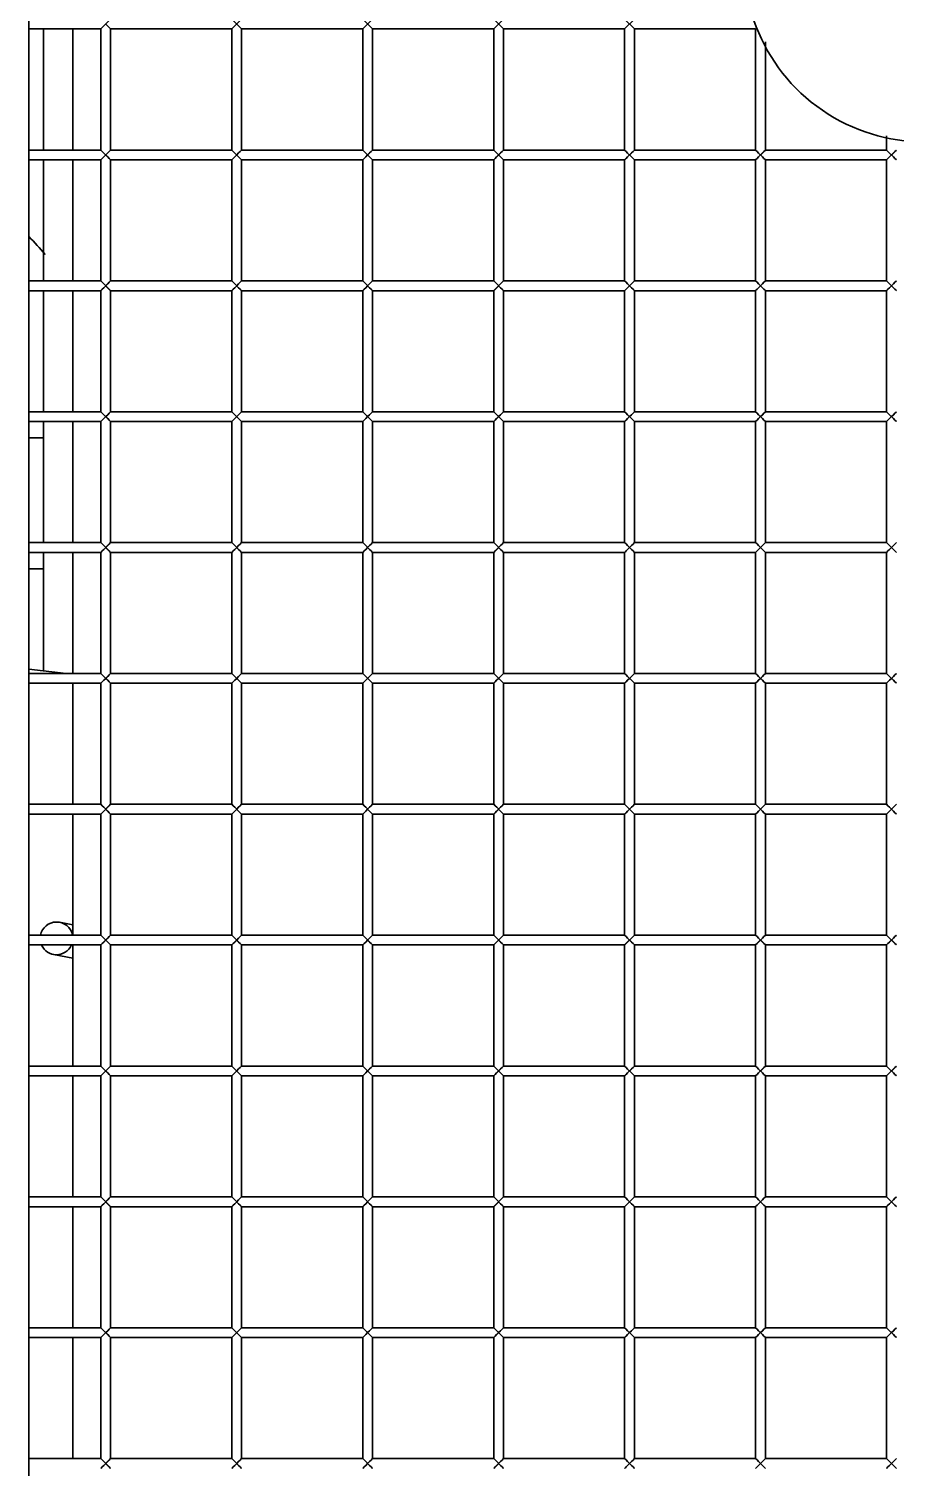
# Model space of a CAD drawing. Header units: millimetres. Extents: x 32496 to 166256, y 3504 to 23939.
# Drawn here: x 147669.7 to 147934.6, y 14024.9 to 14464.9 of the extents above; entities that cross this region are included whole.
import ezdxf

# ---------------------------------------------------------------- set-up
doc = ezdxf.new("R2010")
doc.units = ezdxf.units.MM
doc.layers.get('0').update_dxf_attribs({"lineweight": 35})

# ---------------------------------------------------------------- blocks, each defined once
blk = doc.blocks.new('8-1250')
at = {"linetype": 'Continuous'}
for p, q in [((-926.63, -32393.79), (-926.63, -33324.79)), ((-904.63, -32441.79), (-901.63, -32438.79)), ((-901.63, -32441.79), (-903.13, -32440.29)), ((-864.63, -32441.79), (-861.63, -32438.79)), ((-864.63, -32438.79), (-861.63, -32441.79)), ((-824.63, -32441.79), (-821.63, -32438.79)), ((-824.63, -32438.79), (-821.63, -32441.79)), ((-784.63, -32441.79), (-781.63, -32438.79)), ((-784.63, -32438.79), (-781.63, -32441.79)), ((-744.63, -32441.79), (-741.63, -32438.79)), ((-744.63, -32438.79), (-741.63, -32441.79)), ((-926.63, -32441.79), (-904.63, -32441.79)), ((-922.13, -32441.79), (-922.13, -32478.79)), ((-913.13, -32441.79), (-913.13, -32478.79)), ((-904.63, -32441.79), (-904.63, -32478.79)), ((-901.63, -32441.79), (-901.63, -32478.79)), ((-901.63, -32441.79), (-864.63, -32441.79)), ((-864.63, -32441.79), (-864.63, -32478.79)), ((-861.63, -32441.79), (-861.63, -32478.79)), ((-861.63, -32441.79), (-824.63, -32441.79)), ((-824.63, -32441.79), (-824.63, -32478.79)), ((-821.63, -32441.79), (-821.63, -32478.79)), ((-821.63, -32441.79), (-784.63, -32441.79)), ((-784.63, -32441.79), (-784.63, -32478.79)), ((-781.63, -32441.79), (-781.63, -32478.79)), ((-781.63, -32441.79), (-744.63, -32441.79)), ((-744.63, -32441.79), (-744.63, -32478.79)), ((-741.63, -32441.79), (-741.63, -32478.79)), ((-741.63, -32441.79), (-704.63, -32441.79)), ((-704.63, -32441.79), (-704.63, -32478.79)), ((-701.63, -32445.73), (-701.63, -32478.79)), ((-664.63, -32474.48), (-664.63, -32478.79)), ((-926.63, -32478.79), (-904.63, -32478.79)), ((-904.63, -32481.79), (-901.63, -32478.79)), ((-904.63, -32478.79), (-901.63, -32481.79)), ((-901.63, -32478.79), (-864.63, -32478.79)), ((-864.63, -32481.79), (-861.63, -32478.79)), ((-864.63, -32478.79), (-861.63, -32481.79)), ((-861.63, -32478.79), (-824.63, -32478.79)), ((-824.63, -32481.79), (-821.63, -32478.79)), ((-824.63, -32478.79), (-821.63, -32481.79)), ((-821.63, -32478.79), (-784.63, -32478.79)), ((-784.63, -32481.79), (-781.63, -32478.79)), ((-784.63, -32478.79), (-781.63, -32481.79)), ((-781.63, -32478.79), (-744.63, -32478.79)), ((-744.63, -32481.79), (-741.63, -32478.79)), ((-744.63, -32478.79), (-741.63, -32481.79)), ((-741.63, -32478.79), (-704.63, -32478.79)), ((-704.63, -32481.79), (-701.63, -32478.79)), ((-704.63, -32478.79), (-701.63, -32481.79)), ((-701.63, -32478.79), (-664.63, -32478.79)), ((-664.63, -32481.79), (-661.63, -32478.79)), ((-664.63, -32478.79), (-661.63, -32481.79)), ((-926.63, -32481.79), (-904.63, -32481.79)), ((-922.13, -32481.79), (-922.13, -32518.79)), ((-913.13, -32481.79), (-913.13, -32518.79)), ((-904.63, -32481.79), (-904.63, -32518.79)), ((-901.63, -32481.79), (-901.63, -32518.79)), ((-901.63, -32481.79), (-864.63, -32481.79)), ((-864.63, -32481.79), (-864.63, -32518.79)), ((-861.63, -32481.79), (-861.63, -32518.79)), ((-861.63, -32481.79), (-824.63, -32481.79)), ((-824.63, -32481.79), (-824.63, -32518.79)), ((-821.63, -32481.79), (-821.63, -32518.79)), ((-821.63, -32481.79), (-784.63, -32481.79)), ((-784.63, -32481.79), (-784.63, -32518.79)), ((-781.63, -32481.79), (-781.63, -32518.79)), ((-781.63, -32481.79), (-744.63, -32481.79)), ((-744.63, -32481.79), (-744.63, -32518.79)), ((-741.63, -32481.79), (-741.63, -32518.79)), ((-741.63, -32481.79), (-704.63, -32481.79)), ((-704.63, -32481.79), (-704.63, -32518.79)), ((-701.63, -32481.79), (-701.63, -32518.79)), ((-701.63, -32481.79), (-664.63, -32481.79)), ((-664.63, -32481.79), (-664.63, -32518.79)), ((-926.63, -32518.79), (-904.63, -32518.79)), ((-904.63, -32521.79), (-901.63, -32518.79)), ((-904.63, -32518.79), (-901.63, -32521.79)), ((-901.63, -32518.79), (-864.63, -32518.79)), ((-864.63, -32521.79), (-861.63, -32518.79)), ((-864.63, -32518.79), (-861.63, -32521.79)), ((-861.63, -32518.79), (-824.63, -32518.79)), ((-824.63, -32521.79), (-821.63, -32518.79)), ((-824.63, -32518.79), (-821.63, -32521.79)), ((-821.63, -32518.79), (-784.63, -32518.79)), ((-784.63, -32521.79), (-781.63, -32518.79)), ((-784.63, -32518.79), (-781.63, -32521.79)), ((-781.63, -32518.79), (-744.63, -32518.79)), ((-744.63, -32521.79), (-741.63, -32518.79)), ((-744.63, -32518.79), (-741.63, -32521.79)), ((-741.63, -32518.79), (-704.63, -32518.79)), ((-704.63, -32521.79), (-701.63, -32518.79)), ((-704.63, -32518.79), (-701.63, -32521.79)), ((-701.63, -32518.79), (-664.63, -32518.79)), ((-664.63, -32521.79), (-661.63, -32518.79)), ((-664.63, -32518.79), (-661.63, -32521.79)), ((-926.63, -32521.79), (-904.63, -32521.79)), ((-922.13, -32521.79), (-922.13, -32558.79)), ((-913.13, -32521.79), (-913.13, -32558.79)), ((-904.63, -32521.79), (-904.63, -32558.79)), ((-901.63, -32521.79), (-901.63, -32558.79)), ((-901.63, -32521.79), (-864.63, -32521.79)), ((-864.63, -32521.79), (-864.63, -32558.79)), ((-861.63, -32521.79), (-861.63, -32558.79)), ((-861.63, -32521.79), (-824.63, -32521.79)), ((-824.63, -32521.79), (-824.63, -32558.79)), ((-821.63, -32521.79), (-821.63, -32558.79)), ((-821.63, -32521.79), (-784.63, -32521.79)), ((-784.63, -32521.79), (-784.63, -32558.79)), ((-781.63, -32521.79), (-781.63, -32558.79)), ((-781.63, -32521.79), (-744.63, -32521.79)), ((-744.63, -32521.79), (-744.63, -32558.79)), ((-741.63, -32521.79), (-741.63, -32558.79)), ((-741.63, -32521.79), (-704.63, -32521.79)), ((-704.63, -32521.79), (-704.63, -32558.79)), ((-701.63, -32521.79), (-701.63, -32558.79)), ((-701.63, -32521.79), (-664.63, -32521.79)), ((-664.63, -32521.79), (-664.63, -32558.79)), ((-926.63, -32558.79), (-904.63, -32558.79)), ((-904.63, -32561.79), (-901.63, -32558.79)), ((-904.63, -32558.79), (-901.63, -32561.79)), ((-901.63, -32558.79), (-864.63, -32558.79)), ((-864.63, -32561.79), (-861.63, -32558.79)), ((-864.63, -32558.79), (-861.63, -32561.79)), ((-861.63, -32558.79), (-824.63, -32558.79)), ((-824.63, -32561.79), (-821.63, -32558.79)), ((-824.63, -32558.79), (-821.63, -32561.79)), ((-821.63, -32558.79), (-784.63, -32558.79)), ((-784.63, -32561.79), (-781.63, -32558.79)), ((-784.63, -32558.79), (-781.63, -32561.79)), ((-781.63, -32558.79), (-744.63, -32558.79)), ((-744.63, -32561.79), (-741.63, -32558.79)), ((-744.63, -32558.79), (-741.63, -32561.79)), ((-741.63, -32558.79), (-704.63, -32558.79)), ((-704.63, -32561.79), (-701.63, -32558.79)), ((-704.63, -32558.79), (-701.63, -32561.79)), ((-701.63, -32558.79), (-664.63, -32558.79)), ((-664.63, -32561.79), (-661.63, -32558.79)), ((-664.63, -32558.79), (-661.63, -32561.79)), ((-926.63, -32561.79), (-904.63, -32561.79)), ((-922.13, -32561.79), (-922.13, -32598.79)), ((-913.13, -32561.79), (-913.13, -32598.79)), ((-904.63, -32561.79), (-904.63, -32598.79)), ((-901.63, -32561.79), (-864.63, -32561.79)), ((-901.63, -32561.79), (-901.63, -32598.79)), ((-864.63, -32561.79), (-864.63, -32598.79)), ((-861.63, -32561.79), (-824.63, -32561.79)), ((-861.63, -32561.79), (-861.63, -32598.79)), ((-824.63, -32561.79), (-824.63, -32598.79)), ((-821.63, -32561.79), (-784.63, -32561.79)), ((-821.63, -32561.79), (-821.63, -32598.79)), ((-784.63, -32561.79), (-784.63, -32598.79)), ((-781.63, -32561.79), (-744.63, -32561.79)), ((-781.63, -32561.79), (-781.63, -32598.79)), ((-744.63, -32561.79), (-744.63, -32598.79)), ((-741.63, -32561.79), (-704.63, -32561.79)), ((-741.63, -32561.79), (-741.63, -32598.79)), ((-704.63, -32561.79), (-704.63, -32598.79)), ((-701.63, -32561.79), (-664.63, -32561.79)), ((-701.63, -32561.79), (-701.63, -32598.79)), ((-664.63, -32561.79), (-664.63, -32598.79)), ((-922.13, -32566.79), (-926.63, -32566.79)), ((-926.63, -32598.79), (-904.63, -32598.79)), ((-904.63, -32601.79), (-901.63, -32598.79)), ((-904.63, -32598.79), (-901.63, -32601.79)), ((-901.63, -32598.79), (-864.63, -32598.79)), ((-864.63, -32601.79), (-861.63, -32598.79)), ((-864.63, -32598.79), (-861.63, -32601.79)), ((-861.63, -32598.79), (-824.63, -32598.79)), ((-824.63, -32601.79), (-821.63, -32598.79)), ((-824.63, -32598.79), (-821.63, -32601.79)), ((-821.63, -32598.79), (-784.63, -32598.79)), ((-784.63, -32601.79), (-781.63, -32598.79)), ((-784.63, -32598.79), (-781.63, -32601.79)), ((-781.63, -32598.79), (-744.63, -32598.79)), ((-744.63, -32601.79), (-741.63, -32598.79)), ((-744.63, -32598.79), (-741.63, -32601.79)), ((-741.63, -32598.79), (-704.63, -32598.79)), ((-704.63, -32601.79), (-701.63, -32598.79)), ((-704.63, -32598.79), (-701.63, -32601.79)), ((-701.63, -32598.79), (-664.63, -32598.79)), ((-664.63, -32601.79), (-661.63, -32598.79)), ((-664.63, -32598.79), (-661.63, -32601.79)), ((-926.63, -32601.79), (-904.63, -32601.79)), ((-922.13, -32601.79), (-922.13, -32637.98)), ((-913.13, -32601.79), (-913.13, -32638.79)), ((-904.63, -32601.79), (-904.63, -32638.79)), ((-901.63, -32601.79), (-864.63, -32601.79)), ((-901.63, -32601.79), (-901.63, -32638.79)), ((-864.63, -32601.79), (-864.63, -32638.79)), ((-861.63, -32601.79), (-824.63, -32601.79)), ((-861.63, -32601.79), (-861.63, -32638.79)), ((-824.63, -32601.79), (-824.63, -32638.79)), ((-821.63, -32601.79), (-784.63, -32601.79)), ((-821.63, -32601.79), (-821.63, -32638.79)), ((-784.63, -32601.79), (-784.63, -32638.79)), ((-781.63, -32601.79), (-744.63, -32601.79)), ((-781.63, -32601.79), (-781.63, -32638.79)), ((-744.63, -32601.79), (-744.63, -32638.79)), ((-741.63, -32601.79), (-704.63, -32601.79)), ((-741.63, -32601.79), (-741.63, -32638.79)), ((-704.63, -32601.79), (-704.63, -32638.79)), ((-701.63, -32601.79), (-664.63, -32601.79)), ((-701.63, -32601.79), (-701.63, -32638.79)), ((-664.63, -32601.79), (-664.63, -32638.79)), ((-926.63, -32606.79), (-922.13, -32606.79)), ((-926.63, -32637.46), (-915.17, -32638.79)), ((-926.63, -32638.79), (-904.63, -32638.79)), ((-904.63, -32641.79), (-901.63, -32638.79)), ((-904.63, -32638.79), (-901.63, -32641.79)), ((-901.63, -32638.79), (-864.63, -32638.79)), ((-864.63, -32641.79), (-861.63, -32638.79)), ((-864.63, -32638.79), (-861.63, -32641.79)), ((-861.63, -32638.79), (-824.63, -32638.79)), ((-824.63, -32641.79), (-821.63, -32638.79)), ((-824.63, -32638.79), (-821.63, -32641.79)), ((-821.63, -32638.79), (-784.63, -32638.79)), ((-784.63, -32641.79), (-781.63, -32638.79)), ((-784.63, -32638.79), (-781.63, -32641.79)), ((-781.63, -32638.79), (-744.63, -32638.79)), ((-744.63, -32641.79), (-741.63, -32638.79)), ((-744.63, -32638.79), (-741.63, -32641.79)), ((-741.63, -32638.79), (-704.63, -32638.79)), ((-704.63, -32641.79), (-701.63, -32638.79)), ((-704.63, -32638.79), (-701.63, -32641.79)), ((-701.63, -32638.79), (-664.63, -32638.79)), ((-664.63, -32641.79), (-661.63, -32638.79)), ((-664.63, -32638.79), (-661.63, -32641.79)), ((-926.63, -32641.79), (-904.63, -32641.79)), ((-913.13, -32641.79), (-913.13, -32678.79)), ((-904.63, -32641.79), (-904.63, -32678.79)), ((-901.63, -32641.79), (-864.63, -32641.79)), ((-901.63, -32641.79), (-901.63, -32678.79)), ((-864.63, -32641.79), (-864.63, -32678.79)), ((-861.63, -32641.79), (-824.63, -32641.79)), ((-861.63, -32641.79), (-861.63, -32678.79)), ((-824.63, -32641.79), (-824.63, -32678.79)), ((-821.63, -32641.79), (-784.63, -32641.79)), ((-821.63, -32641.79), (-821.63, -32678.79)), ((-784.63, -32641.79), (-784.63, -32678.79)), ((-781.63, -32641.79), (-744.63, -32641.79)), ((-781.63, -32641.79), (-781.63, -32678.79)), ((-744.63, -32641.79), (-744.63, -32678.79)), ((-741.63, -32641.79), (-704.63, -32641.79)), ((-741.63, -32641.79), (-741.63, -32678.79)), ((-704.63, -32641.79), (-704.63, -32678.79)), ((-701.63, -32641.79), (-664.63, -32641.79)), ((-701.63, -32641.79), (-701.63, -32678.79)), ((-664.63, -32641.79), (-664.63, -32678.79)), ((-926.63, -32678.79), (-904.63, -32678.79)), ((-904.63, -32681.79), (-901.63, -32678.79)), ((-904.63, -32678.79), (-901.63, -32681.79)), ((-901.63, -32678.79), (-864.63, -32678.79)), ((-864.63, -32681.79), (-861.63, -32678.79)), ((-864.63, -32678.79), (-861.63, -32681.79)), ((-861.63, -32678.79), (-824.63, -32678.79)), ((-824.63, -32681.79), (-821.63, -32678.79)), ((-824.63, -32678.79), (-821.63, -32681.79)), ((-821.63, -32678.79), (-784.63, -32678.79)), ((-784.63, -32681.79), (-781.63, -32678.79)), ((-784.63, -32678.79), (-781.63, -32681.79)), ((-781.63, -32678.79), (-744.63, -32678.79)), ((-744.63, -32681.79), (-741.63, -32678.79)), ((-744.63, -32678.79), (-741.63, -32681.79)), ((-741.63, -32678.79), (-704.63, -32678.79)), ((-704.63, -32681.79), (-701.63, -32678.79)), ((-704.63, -32678.79), (-701.63, -32681.79)), ((-701.63, -32678.79), (-664.63, -32678.79)), ((-664.63, -32681.79), (-661.63, -32678.79)), ((-664.63, -32678.79), (-661.63, -32681.79)), ((-926.63, -32681.79), (-904.63, -32681.79)), ((-913.13, -32681.79), (-913.13, -32718.79)), ((-904.63, -32681.79), (-904.63, -32718.79)), ((-901.63, -32681.79), (-864.63, -32681.79)), ((-901.63, -32681.79), (-901.63, -32718.79)), ((-864.63, -32681.79), (-864.63, -32718.79)), ((-861.63, -32681.79), (-824.63, -32681.79)), ((-861.63, -32681.79), (-861.63, -32718.79)), ((-824.63, -32681.79), (-824.63, -32718.79)), ((-821.63, -32681.79), (-784.63, -32681.79)), ((-821.63, -32681.79), (-821.63, -32718.79)), ((-784.63, -32681.79), (-784.63, -32718.79)), ((-781.63, -32681.79), (-744.63, -32681.79)), ((-781.63, -32681.79), (-781.63, -32718.79)), ((-744.63, -32681.79), (-744.63, -32718.79)), ((-741.63, -32681.79), (-704.63, -32681.79)), ((-741.63, -32681.79), (-741.63, -32718.79)), ((-704.63, -32681.79), (-704.63, -32718.79)), ((-701.63, -32681.79), (-664.63, -32681.79)), ((-701.63, -32681.79), (-701.63, -32718.79)), ((-664.63, -32681.79), (-664.63, -32718.79)), ((-917.21, -32714.86), (-913.13, -32715.66)), ((-926.63, -32718.79), (-904.63, -32718.79)), ((-926.63, -32721.79), (-904.63, -32721.79)), ((-913.13, -32721.79), (-913.13, -32758.79)), ((-904.63, -32721.79), (-901.63, -32718.79)), ((-904.63, -32718.79), (-901.63, -32721.79)), ((-904.63, -32721.79), (-904.63, -32758.79)), ((-901.63, -32718.79), (-864.63, -32718.79)), ((-901.63, -32721.79), (-864.63, -32721.79)), ((-901.63, -32721.79), (-901.63, -32758.79)), ((-864.63, -32721.79), (-861.63, -32718.79)), ((-864.63, -32718.79), (-861.63, -32721.79)), ((-864.63, -32721.79), (-864.63, -32758.79)), ((-861.63, -32718.79), (-824.63, -32718.79)), ((-861.63, -32721.79), (-824.63, -32721.79)), ((-861.63, -32721.79), (-861.63, -32758.79)), ((-824.63, -32721.79), (-821.63, -32718.79)), ((-824.63, -32718.79), (-821.63, -32721.79)), ((-824.63, -32721.79), (-824.63, -32758.79)), ((-821.63, -32718.79), (-784.63, -32718.79)), ((-821.63, -32721.79), (-784.63, -32721.79)), ((-821.63, -32721.79), (-821.63, -32758.79)), ((-784.63, -32721.79), (-781.63, -32718.79)), ((-784.63, -32718.79), (-781.63, -32721.79)), ((-784.63, -32721.79), (-784.63, -32758.79)), ((-781.63, -32718.79), (-744.63, -32718.79)), ((-781.63, -32721.79), (-744.63, -32721.79)), ((-781.63, -32721.79), (-781.63, -32758.79)), ((-744.63, -32721.79), (-741.63, -32718.79)), ((-744.63, -32718.79), (-741.63, -32721.79)), ((-744.63, -32721.79), (-744.63, -32758.79)), ((-741.63, -32718.79), (-704.63, -32718.79)), ((-741.63, -32721.79), (-704.63, -32721.79)), ((-741.63, -32721.79), (-741.63, -32758.79)), ((-704.63, -32721.79), (-701.63, -32718.79)), ((-704.63, -32718.79), (-701.63, -32721.79)), ((-704.63, -32721.79), (-704.63, -32758.79)), ((-701.63, -32718.79), (-664.63, -32718.79)), ((-701.63, -32721.79), (-664.63, -32721.79)), ((-701.63, -32721.79), (-701.63, -32758.79)), ((-664.63, -32721.79), (-661.63, -32718.79)), ((-664.63, -32718.79), (-661.63, -32721.79)), ((-664.63, -32721.79), (-664.63, -32758.79)), ((-919.12, -32724.68), (-913.13, -32725.84)), ((-926.63, -32758.79), (-904.63, -32758.79)), ((-926.63, -32761.79), (-904.63, -32761.79)), ((-913.13, -32761.79), (-913.13, -32798.79)), ((-904.63, -32761.79), (-901.63, -32758.79)), ((-904.63, -32758.79), (-901.63, -32761.79)), ((-904.63, -32761.79), (-904.63, -32798.79)), ((-901.63, -32758.79), (-864.63, -32758.79)), ((-901.63, -32761.79), (-864.63, -32761.79)), ((-901.63, -32761.79), (-901.63, -32798.79)), ((-864.63, -32761.79), (-861.63, -32758.79)), ((-864.63, -32758.79), (-861.63, -32761.79)), ((-864.63, -32761.79), (-864.63, -32798.79)), ((-861.63, -32758.79), (-824.63, -32758.79)), ((-861.63, -32761.79), (-824.63, -32761.79)), ((-861.63, -32761.79), (-861.63, -32798.79)), ((-824.63, -32761.79), (-821.63, -32758.79)), ((-824.63, -32758.79), (-821.63, -32761.79)), ((-824.63, -32761.79), (-824.63, -32798.79)), ((-821.63, -32758.79), (-784.63, -32758.79)), ((-821.63, -32761.79), (-784.63, -32761.79)), ((-821.63, -32761.79), (-821.63, -32798.79)), ((-784.63, -32761.79), (-781.63, -32758.79)), ((-784.63, -32758.79), (-781.63, -32761.79)), ((-784.63, -32761.79), (-784.63, -32798.79)), ((-781.63, -32758.79), (-744.63, -32758.79)), ((-781.63, -32761.79), (-744.63, -32761.79)), ((-781.63, -32761.79), (-781.63, -32798.79)), ((-744.63, -32761.79), (-741.63, -32758.79)), ((-744.63, -32758.79), (-741.63, -32761.79)), ((-744.63, -32761.79), (-744.63, -32798.79)), ((-741.63, -32758.79), (-704.63, -32758.79)), ((-741.63, -32761.79), (-704.63, -32761.79)), ((-741.63, -32761.79), (-741.63, -32798.79)), ((-704.63, -32761.79), (-701.63, -32758.79)), ((-704.63, -32758.79), (-701.63, -32761.79)), ((-704.63, -32761.79), (-704.63, -32798.79)), ((-701.63, -32758.79), (-664.63, -32758.79)), ((-701.63, -32761.79), (-664.63, -32761.79)), ((-701.63, -32761.79), (-701.63, -32798.79)), ((-664.63, -32761.79), (-661.63, -32758.79)), ((-664.63, -32758.79), (-661.63, -32761.79)), ((-664.63, -32761.79), (-664.63, -32798.79)), ((-926.63, -32798.79), (-904.63, -32798.79)), ((-926.63, -32801.79), (-904.63, -32801.79)), ((-913.13, -32801.79), (-913.13, -32838.79)), ((-904.63, -32801.79), (-901.63, -32798.79)), ((-904.63, -32798.79), (-901.63, -32801.79)), ((-904.63, -32801.79), (-904.63, -32838.79)), ((-901.63, -32798.79), (-864.63, -32798.79)), ((-901.63, -32801.79), (-864.63, -32801.79)), ((-901.63, -32801.79), (-901.63, -32838.79)), ((-864.63, -32801.79), (-861.63, -32798.79)), ((-864.63, -32798.79), (-861.63, -32801.79)), ((-864.63, -32801.79), (-864.63, -32838.79)), ((-861.63, -32798.79), (-824.63, -32798.79)), ((-861.63, -32801.79), (-824.63, -32801.79)), ((-861.63, -32801.79), (-861.63, -32838.79)), ((-824.63, -32801.79), (-821.63, -32798.79)), ((-824.63, -32798.79), (-821.63, -32801.79)), ((-824.63, -32801.79), (-824.63, -32838.79)), ((-821.63, -32798.79), (-784.63, -32798.79)), ((-821.63, -32801.79), (-784.63, -32801.79)), ((-821.63, -32801.79), (-821.63, -32838.79)), ((-784.63, -32801.79), (-781.63, -32798.79)), ((-784.63, -32798.79), (-781.63, -32801.79)), ((-784.63, -32801.79), (-784.63, -32838.79)), ((-781.63, -32798.79), (-744.63, -32798.79)), ((-781.63, -32801.79), (-744.63, -32801.79)), ((-781.63, -32801.79), (-781.63, -32838.79)), ((-744.63, -32801.79), (-741.63, -32798.79)), ((-744.63, -32798.79), (-741.63, -32801.79)), ((-744.63, -32801.79), (-744.63, -32838.79)), ((-741.63, -32798.79), (-704.63, -32798.79)), ((-741.63, -32801.79), (-704.63, -32801.79)), ((-741.63, -32801.79), (-741.63, -32838.79)), ((-704.63, -32801.79), (-701.63, -32798.79)), ((-704.63, -32798.79), (-701.63, -32801.79)), ((-704.63, -32801.79), (-704.63, -32838.79)), ((-701.63, -32798.79), (-664.63, -32798.79)), ((-701.63, -32801.79), (-664.63, -32801.79)), ((-701.63, -32801.79), (-701.63, -32838.79)), ((-664.63, -32801.79), (-661.63, -32798.79)), ((-664.63, -32798.79), (-661.63, -32801.79)), ((-664.63, -32801.79), (-664.63, -32838.79)), ((-926.63, -32838.79), (-904.63, -32838.79)), ((-904.63, -32841.79), (-901.63, -32838.79)), ((-904.63, -32838.79), (-901.63, -32841.79)), ((-901.63, -32838.79), (-864.63, -32838.79)), ((-864.63, -32841.79), (-861.63, -32838.79)), ((-864.63, -32838.79), (-861.63, -32841.79)), ((-861.63, -32838.79), (-824.63, -32838.79)), ((-824.63, -32841.79), (-821.63, -32838.79)), ((-824.63, -32838.79), (-821.63, -32841.79)), ((-821.63, -32838.79), (-784.63, -32838.79)), ((-784.63, -32841.79), (-781.63, -32838.79)), ((-784.63, -32838.79), (-781.63, -32841.79)), ((-781.63, -32838.79), (-744.63, -32838.79)), ((-744.63, -32841.79), (-741.63, -32838.79)), ((-744.63, -32838.79), (-741.63, -32841.79)), ((-741.63, -32838.79), (-704.63, -32838.79)), ((-704.63, -32841.79), (-701.63, -32838.79)), ((-704.63, -32838.79), (-701.63, -32841.79)), ((-701.63, -32838.79), (-664.63, -32838.79)), ((-664.63, -32841.79), (-661.63, -32838.79)), ((-664.63, -32838.79), (-661.63, -32841.79)), ((-926.63, -32841.79), (-904.63, -32841.79)), ((-913.13, -32841.79), (-913.13, -32878.79)), ((-904.63, -32841.79), (-904.63, -32878.79)), ((-901.63, -32841.79), (-864.63, -32841.79)), ((-901.63, -32841.79), (-901.63, -32878.79)), ((-864.63, -32841.79), (-864.63, -32878.79)), ((-861.63, -32841.79), (-824.63, -32841.79)), ((-861.63, -32841.79), (-861.63, -32878.79)), ((-824.63, -32841.79), (-824.63, -32878.79)), ((-821.63, -32841.79), (-784.63, -32841.79)), ((-821.63, -32841.79), (-821.63, -32878.79)), ((-784.63, -32841.79), (-784.63, -32878.79)), ((-781.63, -32841.79), (-744.63, -32841.79)), ((-781.63, -32841.79), (-781.63, -32878.79)), ((-744.63, -32841.79), (-744.63, -32878.79)), ((-741.63, -32841.79), (-704.63, -32841.79)), ((-741.63, -32841.79), (-741.63, -32878.79)), ((-704.63, -32841.79), (-704.63, -32878.79)), ((-701.63, -32841.79), (-664.63, -32841.79)), ((-701.63, -32841.79), (-701.63, -32878.79)), ((-664.63, -32841.79), (-664.63, -32878.79)), ((-926.63, -32878.79), (-904.63, -32878.79)), ((-904.63, -32881.79), (-901.63, -32878.79)), ((-904.63, -32878.79), (-901.63, -32881.79)), ((-901.63, -32878.79), (-864.63, -32878.79)), ((-864.63, -32881.79), (-861.63, -32878.79)), ((-864.63, -32878.79), (-861.63, -32881.79)), ((-861.63, -32878.79), (-824.63, -32878.79)), ((-824.63, -32881.79), (-821.63, -32878.79)), ((-824.63, -32878.79), (-821.63, -32881.79)), ((-821.63, -32878.79), (-784.63, -32878.79)), ((-784.63, -32881.79), (-781.63, -32878.79)), ((-784.63, -32878.79), (-781.63, -32881.79)), ((-781.63, -32878.79), (-744.63, -32878.79)), ((-744.63, -32881.79), (-741.63, -32878.79)), ((-744.63, -32878.79), (-741.63, -32881.79)), ((-741.63, -32878.79), (-704.63, -32878.79)), ((-704.63, -32881.79), (-701.63, -32878.79)), ((-704.63, -32878.79), (-701.63, -32881.79)), ((-701.63, -32878.79), (-664.63, -32878.79)), ((-664.63, -32881.79), (-661.63, -32878.79)), ((-664.63, -32878.79), (-661.63, -32881.79))]:
    blk.add_line(p, q, dxfattribs=at)
for points in [[(-904.63, -32478.79), (-904.2, -32479.22), (-903.71, -32479.71), (-902.54, -32480.88)], [(-903.13, -32480.29), (-903.72, -32480.88), (-904.19, -32481.35), (-904.51, -32481.67)], [(-903.13, -32480.29), (-902.54, -32479.7), (-902.07, -32479.23), (-901.74, -32478.9)], [(-864.63, -32478.79), (-864.2, -32479.22), (-863.71, -32479.71), (-862.54, -32480.88)], [(-863.13, -32480.29), (-863.72, -32480.88), (-864.19, -32481.35), (-864.51, -32481.67)], [(-863.13, -32480.29), (-862.54, -32479.7), (-862.07, -32479.23), (-861.74, -32478.9)], [(-824.63, -32478.79), (-824.2, -32479.22), (-823.71, -32479.71), (-822.54, -32480.88)], [(-823.13, -32480.29), (-823.72, -32480.88), (-824.19, -32481.35), (-824.51, -32481.67)], [(-823.13, -32480.29), (-822.54, -32479.7), (-822.07, -32479.23), (-821.74, -32478.9)], [(-784.63, -32478.79), (-784.2, -32479.22), (-783.71, -32479.71), (-782.54, -32480.88)], [(-783.13, -32480.29), (-783.72, -32480.88), (-784.19, -32481.35), (-784.51, -32481.67)], [(-783.13, -32480.29), (-782.54, -32479.7), (-782.07, -32479.23), (-781.74, -32478.9)], [(-744.63, -32478.79), (-744.2, -32479.22), (-743.71, -32479.71), (-742.54, -32480.88)], [(-743.13, -32480.29), (-743.72, -32480.88), (-744.19, -32481.35), (-744.51, -32481.67)], [(-743.13, -32480.29), (-742.54, -32479.7), (-742.07, -32479.23), (-741.74, -32478.9)], [(-704.63, -32478.79), (-704.2, -32479.22), (-703.71, -32479.71), (-702.54, -32480.88)], [(-703.13, -32480.29), (-703.72, -32480.88), (-704.19, -32481.35), (-704.51, -32481.67)], [(-703.13, -32480.29), (-702.54, -32479.7), (-702.07, -32479.23), (-701.74, -32478.9)], [(-664.63, -32478.79), (-664.2, -32479.22), (-663.71, -32479.71), (-662.54, -32480.88)], [(-663.13, -32480.29), (-663.72, -32480.88), (-664.19, -32481.35), (-664.51, -32481.67)], [(-663.13, -32480.29), (-662.54, -32479.7), (-662.07, -32479.23), (-661.74, -32478.9)], [(-901.74, -32481.67), (-902.07, -32481.35), (-902.54, -32480.88)], [(-861.74, -32481.67), (-862.07, -32481.35), (-862.54, -32480.88)], [(-821.74, -32481.67), (-822.07, -32481.35), (-822.54, -32480.88)], [(-781.74, -32481.67), (-782.07, -32481.35), (-782.54, -32480.88)], [(-741.74, -32481.67), (-742.07, -32481.35), (-742.54, -32480.88)], [(-701.74, -32481.67), (-702.07, -32481.35), (-702.54, -32480.88)], [(-661.74, -32481.67), (-662.07, -32481.35), (-662.54, -32480.88)], [(-904.63, -32518.79), (-904.2, -32519.22), (-903.71, -32519.71), (-902.54, -32520.88)], [(-903.13, -32520.29), (-903.72, -32520.88), (-904.19, -32521.35), (-904.51, -32521.67)], [(-903.13, -32520.29), (-902.54, -32519.7), (-902.07, -32519.23), (-901.74, -32518.9)], [(-864.63, -32518.79), (-864.2, -32519.22), (-863.71, -32519.71), (-862.54, -32520.88)], [(-863.13, -32520.29), (-863.72, -32520.88), (-864.19, -32521.35), (-864.51, -32521.67)], [(-863.13, -32520.29), (-862.54, -32519.7), (-862.07, -32519.23), (-861.74, -32518.9)], [(-824.63, -32518.79), (-824.2, -32519.22), (-823.71, -32519.71), (-822.54, -32520.88)], [(-823.13, -32520.29), (-823.72, -32520.88), (-824.19, -32521.35), (-824.51, -32521.67)], [(-823.13, -32520.29), (-822.54, -32519.7), (-822.07, -32519.23), (-821.74, -32518.9)], [(-784.63, -32518.79), (-784.2, -32519.22), (-783.71, -32519.71), (-782.54, -32520.88)], [(-783.13, -32520.29), (-783.72, -32520.88), (-784.19, -32521.35), (-784.51, -32521.67)], [(-783.13, -32520.29), (-782.54, -32519.7), (-782.07, -32519.23), (-781.74, -32518.9)], [(-744.63, -32518.79), (-744.2, -32519.22), (-743.71, -32519.71), (-742.54, -32520.88)], [(-743.13, -32520.29), (-743.72, -32520.88), (-744.19, -32521.35), (-744.51, -32521.67)], [(-743.13, -32520.29), (-742.54, -32519.7), (-742.07, -32519.23), (-741.74, -32518.9)], [(-704.63, -32518.79), (-704.2, -32519.22), (-703.71, -32519.71), (-702.54, -32520.88)], [(-703.13, -32520.29), (-703.72, -32520.88), (-704.19, -32521.35), (-704.51, -32521.67)], [(-703.13, -32520.29), (-702.54, -32519.7), (-702.07, -32519.23), (-701.74, -32518.9)], [(-664.63, -32518.79), (-664.2, -32519.22), (-663.71, -32519.71), (-662.54, -32520.88)], [(-663.13, -32520.29), (-663.72, -32520.88), (-664.19, -32521.35), (-664.51, -32521.67)], [(-663.13, -32520.29), (-662.54, -32519.7), (-662.07, -32519.23), (-661.74, -32518.9)], [(-901.74, -32521.67), (-902.07, -32521.35), (-902.54, -32520.88)], [(-861.74, -32521.67), (-862.07, -32521.35), (-862.54, -32520.88)], [(-821.74, -32521.67), (-822.07, -32521.35), (-822.54, -32520.88)], [(-781.74, -32521.67), (-782.07, -32521.35), (-782.54, -32520.88)], [(-741.74, -32521.67), (-742.07, -32521.35), (-742.54, -32520.88)], [(-701.74, -32521.67), (-702.07, -32521.35), (-702.54, -32520.88)], [(-661.74, -32521.67), (-662.07, -32521.35), (-662.54, -32520.88)], [(-904.63, -32558.79), (-904.2, -32559.22), (-903.71, -32559.71), (-902.54, -32560.88)], [(-903.13, -32560.29), (-902.54, -32559.7), (-902.07, -32559.23), (-901.74, -32558.9)], [(-864.63, -32558.79), (-864.2, -32559.22), (-863.71, -32559.71), (-862.54, -32560.88)], [(-863.13, -32560.29), (-862.54, -32559.7), (-862.07, -32559.23), (-861.74, -32558.9)], [(-824.63, -32558.79), (-824.2, -32559.22), (-823.71, -32559.71), (-822.54, -32560.88)], [(-823.13, -32560.29), (-822.54, -32559.7), (-822.07, -32559.23), (-821.74, -32558.9)], [(-784.63, -32558.79), (-784.2, -32559.22), (-783.71, -32559.71), (-782.54, -32560.88)], [(-783.13, -32560.29), (-782.54, -32559.7), (-782.07, -32559.23), (-781.74, -32558.9)], [(-744.63, -32558.79), (-744.2, -32559.22), (-743.71, -32559.71), (-742.54, -32560.88)], [(-743.13, -32560.29), (-742.54, -32559.7), (-742.07, -32559.23), (-741.74, -32558.9)], [(-704.63, -32558.79), (-704.2, -32559.22), (-703.71, -32559.71), (-702.54, -32560.88)], [(-703.13, -32560.29), (-702.54, -32559.7), (-702.07, -32559.23), (-701.74, -32558.9)], [(-664.63, -32558.79), (-664.2, -32559.22), (-663.71, -32559.71), (-662.54, -32560.88)], [(-663.13, -32560.29), (-662.54, -32559.7), (-662.07, -32559.23), (-661.74, -32558.9)], [(-903.13, -32560.29), (-903.72, -32560.88), (-904.19, -32561.35), (-904.51, -32561.67)], [(-901.74, -32561.67), (-902.07, -32561.35), (-902.54, -32560.88)], [(-863.13, -32560.29), (-863.72, -32560.88), (-864.19, -32561.35), (-864.51, -32561.67)], [(-861.74, -32561.67), (-862.07, -32561.35), (-862.54, -32560.88)], [(-823.13, -32560.29), (-823.72, -32560.88), (-824.19, -32561.35), (-824.51, -32561.67)], [(-821.74, -32561.67), (-822.07, -32561.35), (-822.54, -32560.88)], [(-783.13, -32560.29), (-783.72, -32560.88), (-784.19, -32561.35), (-784.51, -32561.67)], [(-781.74, -32561.67), (-782.07, -32561.35), (-782.54, -32560.88)], [(-743.13, -32560.29), (-743.72, -32560.88), (-744.19, -32561.35), (-744.51, -32561.67)], [(-741.74, -32561.67), (-742.07, -32561.35), (-742.54, -32560.88)], [(-703.13, -32560.29), (-703.72, -32560.88), (-704.19, -32561.35), (-704.51, -32561.67)], [(-701.74, -32561.67), (-702.07, -32561.35), (-702.54, -32560.88)], [(-663.13, -32560.29), (-663.72, -32560.88), (-664.19, -32561.35), (-664.51, -32561.67)], [(-661.74, -32561.67), (-662.07, -32561.35), (-662.54, -32560.88)], [(-904.63, -32598.79), (-904.2, -32599.22), (-903.71, -32599.71), (-902.54, -32600.88)], [(-903.13, -32600.29), (-902.54, -32599.7), (-902.07, -32599.23), (-901.74, -32598.9)], [(-864.63, -32598.79), (-864.2, -32599.22), (-863.71, -32599.71), (-862.54, -32600.88)], [(-863.13, -32600.29), (-862.54, -32599.7), (-862.07, -32599.23), (-861.74, -32598.9)], [(-824.63, -32598.79), (-824.2, -32599.22), (-823.71, -32599.71), (-822.54, -32600.88)], [(-823.13, -32600.29), (-822.54, -32599.7), (-822.07, -32599.23), (-821.74, -32598.9)], [(-784.63, -32598.79), (-784.2, -32599.22), (-783.71, -32599.71), (-782.54, -32600.88)], [(-783.13, -32600.29), (-782.54, -32599.7), (-782.07, -32599.23), (-781.74, -32598.9)], [(-744.63, -32598.79), (-744.2, -32599.22), (-743.71, -32599.71), (-742.54, -32600.88)], [(-743.13, -32600.29), (-742.54, -32599.7), (-742.07, -32599.23), (-741.74, -32598.9)], [(-704.63, -32598.79), (-704.2, -32599.22), (-703.71, -32599.71), (-702.54, -32600.88)], [(-703.13, -32600.29), (-702.54, -32599.7), (-702.07, -32599.23), (-701.74, -32598.9)], [(-664.63, -32598.79), (-664.2, -32599.22), (-663.71, -32599.71), (-662.54, -32600.88)], [(-663.13, -32600.29), (-662.54, -32599.7), (-662.07, -32599.23), (-661.74, -32598.9)], [(-903.13, -32600.29), (-903.72, -32600.88), (-904.19, -32601.35), (-904.51, -32601.67)], [(-901.74, -32601.67), (-902.07, -32601.35), (-902.54, -32600.88)], [(-863.13, -32600.29), (-863.72, -32600.88), (-864.19, -32601.35), (-864.51, -32601.67)], [(-861.74, -32601.67), (-862.07, -32601.35), (-862.54, -32600.88)], [(-823.13, -32600.29), (-823.72, -32600.88), (-824.19, -32601.35), (-824.51, -32601.67)], [(-821.74, -32601.67), (-822.07, -32601.35), (-822.54, -32600.88)], [(-783.13, -32600.29), (-783.72, -32600.88), (-784.19, -32601.35), (-784.51, -32601.67)], [(-781.74, -32601.67), (-782.07, -32601.35), (-782.54, -32600.88)], [(-743.13, -32600.29), (-743.72, -32600.88), (-744.19, -32601.35), (-744.51, -32601.67)], [(-741.74, -32601.67), (-742.07, -32601.35), (-742.54, -32600.88)], [(-703.13, -32600.29), (-703.72, -32600.88), (-704.19, -32601.35), (-704.51, -32601.67)], [(-701.74, -32601.67), (-702.07, -32601.35), (-702.54, -32600.88)], [(-663.13, -32600.29), (-663.72, -32600.88), (-664.19, -32601.35), (-664.51, -32601.67)], [(-661.74, -32601.67), (-662.07, -32601.35), (-662.54, -32600.88)], [(-904.63, -32638.79), (-904.2, -32639.22), (-903.71, -32639.71), (-902.54, -32640.88)], [(-903.13, -32640.29), (-902.54, -32639.7), (-902.07, -32639.23), (-901.74, -32638.9)], [(-864.63, -32638.79), (-864.2, -32639.22), (-863.71, -32639.71), (-862.54, -32640.88)], [(-863.13, -32640.29), (-862.54, -32639.7), (-862.07, -32639.23), (-861.74, -32638.9)], [(-824.63, -32638.79), (-824.2, -32639.22), (-823.71, -32639.71), (-822.54, -32640.88)], [(-823.13, -32640.29), (-822.54, -32639.7), (-822.07, -32639.23), (-821.74, -32638.9)], [(-784.63, -32638.79), (-784.2, -32639.22), (-783.71, -32639.71), (-782.54, -32640.88)], [(-783.13, -32640.29), (-782.54, -32639.7), (-782.07, -32639.23), (-781.74, -32638.9)], [(-744.63, -32638.79), (-744.2, -32639.22), (-743.71, -32639.71), (-742.54, -32640.88)], [(-743.13, -32640.29), (-742.54, -32639.7), (-742.07, -32639.23), (-741.74, -32638.9)], [(-704.63, -32638.79), (-704.2, -32639.22), (-703.71, -32639.71), (-702.54, -32640.88)], [(-703.13, -32640.29), (-702.54, -32639.7), (-702.07, -32639.23), (-701.74, -32638.9)], [(-664.63, -32638.79), (-664.2, -32639.22), (-663.71, -32639.71), (-662.54, -32640.88)], [(-663.13, -32640.29), (-662.54, -32639.7), (-662.07, -32639.23), (-661.74, -32638.9)], [(-903.13, -32640.29), (-903.72, -32640.88), (-904.19, -32641.35), (-904.51, -32641.67)], [(-901.74, -32641.67), (-902.07, -32641.35), (-902.54, -32640.88)], [(-863.13, -32640.29), (-863.72, -32640.88), (-864.19, -32641.35), (-864.51, -32641.67)], [(-861.74, -32641.67), (-862.07, -32641.35), (-862.54, -32640.88)], [(-823.13, -32640.29), (-823.72, -32640.88), (-824.19, -32641.35), (-824.51, -32641.67)], [(-821.74, -32641.67), (-822.07, -32641.35), (-822.54, -32640.88)], [(-783.13, -32640.29), (-783.72, -32640.88), (-784.19, -32641.35), (-784.51, -32641.67)], [(-781.74, -32641.67), (-782.07, -32641.35), (-782.54, -32640.88)], [(-743.13, -32640.29), (-743.72, -32640.88), (-744.19, -32641.35), (-744.51, -32641.67)], [(-741.74, -32641.67), (-742.07, -32641.35), (-742.54, -32640.88)], [(-703.13, -32640.29), (-703.72, -32640.88), (-704.19, -32641.35), (-704.51, -32641.67)], [(-701.74, -32641.67), (-702.07, -32641.35), (-702.54, -32640.88)], [(-663.13, -32640.29), (-663.72, -32640.88), (-664.19, -32641.35), (-664.51, -32641.67)], [(-661.74, -32641.67), (-662.07, -32641.35), (-662.54, -32640.88)], [(-904.63, -32678.79), (-904.2, -32679.22), (-903.71, -32679.71), (-902.54, -32680.88)], [(-864.63, -32678.79), (-864.2, -32679.22), (-863.71, -32679.71), (-862.54, -32680.88)], [(-824.63, -32678.79), (-824.2, -32679.22), (-823.71, -32679.71), (-822.54, -32680.88)], [(-784.63, -32678.79), (-784.2, -32679.22), (-783.71, -32679.71), (-782.54, -32680.88)], [(-744.63, -32678.79), (-744.2, -32679.22), (-743.71, -32679.71), (-742.54, -32680.88)], [(-704.63, -32678.79), (-704.2, -32679.22), (-703.71, -32679.71), (-702.54, -32680.88)], [(-664.63, -32678.79), (-664.2, -32679.22), (-663.71, -32679.71), (-662.54, -32680.88)], [(-903.13, -32680.29), (-903.72, -32680.88), (-904.19, -32681.35), (-904.51, -32681.67)], [(-903.13, -32680.29), (-902.54, -32679.7), (-902.07, -32679.23), (-901.74, -32678.9)], [(-901.74, -32681.67), (-902.07, -32681.35), (-902.54, -32680.88)], [(-863.13, -32680.29), (-863.72, -32680.88), (-864.19, -32681.35), (-864.51, -32681.67)], [(-863.13, -32680.29), (-862.54, -32679.7), (-862.07, -32679.23), (-861.74, -32678.9)], [(-861.74, -32681.67), (-862.07, -32681.35), (-862.54, -32680.88)], [(-823.13, -32680.29), (-823.72, -32680.88), (-824.19, -32681.35), (-824.51, -32681.67)], [(-823.13, -32680.29), (-822.54, -32679.7), (-822.07, -32679.23), (-821.74, -32678.9)], [(-821.74, -32681.67), (-822.07, -32681.35), (-822.54, -32680.88)], [(-783.13, -32680.29), (-783.72, -32680.88), (-784.19, -32681.35), (-784.51, -32681.67)], [(-783.13, -32680.29), (-782.54, -32679.7), (-782.07, -32679.23), (-781.74, -32678.9)], [(-781.74, -32681.67), (-782.07, -32681.35), (-782.54, -32680.88)], [(-743.13, -32680.29), (-743.72, -32680.88), (-744.19, -32681.35), (-744.51, -32681.67)], [(-743.13, -32680.29), (-742.54, -32679.7), (-742.07, -32679.23), (-741.74, -32678.9)], [(-741.74, -32681.67), (-742.07, -32681.35), (-742.54, -32680.88)], [(-703.13, -32680.29), (-703.72, -32680.88), (-704.19, -32681.35), (-704.51, -32681.67)], [(-703.13, -32680.29), (-702.54, -32679.7), (-702.07, -32679.23), (-701.74, -32678.9)], [(-701.74, -32681.67), (-702.07, -32681.35), (-702.54, -32680.88)], [(-663.13, -32680.29), (-663.72, -32680.88), (-664.19, -32681.35), (-664.51, -32681.67)], [(-663.13, -32680.29), (-662.54, -32679.7), (-662.07, -32679.23), (-661.74, -32678.9)], [(-661.74, -32681.67), (-662.07, -32681.35), (-662.54, -32680.88)], [(-904.63, -32718.79), (-904.2, -32719.22), (-903.71, -32719.71), (-902.54, -32720.88)], [(-903.13, -32720.29), (-903.72, -32720.88), (-904.19, -32721.35), (-904.51, -32721.67)], [(-903.13, -32720.29), (-902.54, -32719.7), (-902.07, -32719.23), (-901.74, -32718.9)], [(-901.74, -32721.67), (-902.07, -32721.35), (-902.54, -32720.88)], [(-864.63, -32718.79), (-864.2, -32719.22), (-863.71, -32719.71), (-862.54, -32720.88)], [(-863.13, -32720.29), (-863.72, -32720.88), (-864.19, -32721.35), (-864.51, -32721.67)], [(-863.13, -32720.29), (-862.54, -32719.7), (-862.07, -32719.23), (-861.74, -32718.9)], [(-861.74, -32721.67), (-862.07, -32721.35), (-862.54, -32720.88)], [(-824.63, -32718.79), (-824.2, -32719.22), (-823.71, -32719.71), (-822.54, -32720.88)], [(-823.13, -32720.29), (-823.72, -32720.88), (-824.19, -32721.35), (-824.51, -32721.67)], [(-823.13, -32720.29), (-822.54, -32719.7), (-822.07, -32719.23), (-821.74, -32718.9)], [(-821.74, -32721.67), (-822.07, -32721.35), (-822.54, -32720.88)], [(-784.63, -32718.79), (-784.2, -32719.22), (-783.71, -32719.71), (-782.54, -32720.88)], [(-783.13, -32720.29), (-783.72, -32720.88), (-784.19, -32721.35), (-784.51, -32721.67)], [(-783.13, -32720.29), (-782.54, -32719.7), (-782.07, -32719.23), (-781.74, -32718.9)], [(-781.74, -32721.67), (-782.07, -32721.35), (-782.54, -32720.88)], [(-744.63, -32718.79), (-744.2, -32719.22), (-743.71, -32719.71), (-742.54, -32720.88)], [(-743.13, -32720.29), (-743.72, -32720.88), (-744.19, -32721.35), (-744.51, -32721.67)], [(-743.13, -32720.29), (-742.54, -32719.7), (-742.07, -32719.23), (-741.74, -32718.9)], [(-741.74, -32721.67), (-742.07, -32721.35), (-742.54, -32720.88)], [(-704.63, -32718.79), (-704.2, -32719.22), (-703.71, -32719.71), (-702.54, -32720.88)], [(-703.13, -32720.29), (-703.72, -32720.88), (-704.19, -32721.35), (-704.51, -32721.67)], [(-703.13, -32720.29), (-702.54, -32719.7), (-702.07, -32719.23), (-701.74, -32718.9)], [(-701.74, -32721.67), (-702.07, -32721.35), (-702.54, -32720.88)], [(-664.63, -32718.79), (-664.2, -32719.22), (-663.71, -32719.71), (-662.54, -32720.88)], [(-663.13, -32720.29), (-663.72, -32720.88), (-664.19, -32721.35), (-664.51, -32721.67)], [(-663.13, -32720.29), (-662.54, -32719.7), (-662.07, -32719.23), (-661.74, -32718.9)], [(-661.74, -32721.67), (-662.07, -32721.35), (-662.54, -32720.88)], [(-904.63, -32758.79), (-904.2, -32759.22), (-903.71, -32759.71), (-902.54, -32760.88)], [(-903.13, -32760.29), (-903.72, -32760.88), (-904.19, -32761.35), (-904.51, -32761.67)], [(-903.13, -32760.29), (-902.54, -32759.7), (-902.07, -32759.23), (-901.74, -32758.9)], [(-901.74, -32761.67), (-902.07, -32761.35), (-902.54, -32760.88)], [(-864.63, -32758.79), (-864.2, -32759.22), (-863.71, -32759.71), (-862.54, -32760.88)], [(-863.13, -32760.29), (-863.72, -32760.88), (-864.19, -32761.35), (-864.51, -32761.67)], [(-863.13, -32760.29), (-862.54, -32759.7), (-862.07, -32759.23), (-861.74, -32758.9)], [(-861.74, -32761.67), (-862.07, -32761.35), (-862.54, -32760.88)], [(-824.63, -32758.79), (-824.2, -32759.22), (-823.71, -32759.71), (-822.54, -32760.88)], [(-823.13, -32760.29), (-823.72, -32760.88), (-824.19, -32761.35), (-824.51, -32761.67)], [(-823.13, -32760.29), (-822.54, -32759.7), (-822.07, -32759.23), (-821.74, -32758.9)], [(-821.74, -32761.67), (-822.07, -32761.35), (-822.54, -32760.88)], [(-784.63, -32758.79), (-784.2, -32759.22), (-783.71, -32759.71), (-782.54, -32760.88)], [(-783.13, -32760.29), (-783.72, -32760.88), (-784.19, -32761.35), (-784.51, -32761.67)], [(-783.13, -32760.29), (-782.54, -32759.7), (-782.07, -32759.23), (-781.74, -32758.9)], [(-781.74, -32761.67), (-782.07, -32761.35), (-782.54, -32760.88)], [(-744.63, -32758.79), (-744.2, -32759.22), (-743.71, -32759.71), (-742.54, -32760.88)], [(-743.13, -32760.29), (-743.72, -32760.88), (-744.19, -32761.35), (-744.51, -32761.67)], [(-743.13, -32760.29), (-742.54, -32759.7), (-742.07, -32759.23), (-741.74, -32758.9)], [(-741.74, -32761.67), (-742.07, -32761.35), (-742.54, -32760.88)], [(-704.63, -32758.79), (-704.2, -32759.22), (-703.71, -32759.71), (-702.54, -32760.88)], [(-703.13, -32760.29), (-703.72, -32760.88), (-704.19, -32761.35), (-704.51, -32761.67)], [(-703.13, -32760.29), (-702.54, -32759.7), (-702.07, -32759.23), (-701.74, -32758.9)], [(-701.74, -32761.67), (-702.07, -32761.35), (-702.54, -32760.88)], [(-664.63, -32758.79), (-664.2, -32759.22), (-663.71, -32759.71), (-662.54, -32760.88)], [(-663.13, -32760.29), (-663.72, -32760.88), (-664.19, -32761.35), (-664.51, -32761.67)], [(-663.13, -32760.29), (-662.54, -32759.7), (-662.07, -32759.23), (-661.74, -32758.9)], [(-661.74, -32761.67), (-662.07, -32761.35), (-662.54, -32760.88)], [(-904.63, -32798.79), (-904.2, -32799.22), (-903.71, -32799.71), (-902.54, -32800.88)], [(-903.13, -32800.29), (-903.72, -32800.88), (-904.19, -32801.35), (-904.51, -32801.67)], [(-903.13, -32800.29), (-902.54, -32799.7), (-902.07, -32799.23), (-901.74, -32798.9)], [(-901.74, -32801.67), (-902.07, -32801.35), (-902.54, -32800.88)], [(-864.63, -32798.79), (-864.2, -32799.22), (-863.71, -32799.71), (-862.54, -32800.88)], [(-863.13, -32800.29), (-863.72, -32800.88), (-864.19, -32801.35), (-864.51, -32801.67)], [(-863.13, -32800.29), (-862.54, -32799.7), (-862.07, -32799.23), (-861.74, -32798.9)], [(-861.74, -32801.67), (-862.07, -32801.35), (-862.54, -32800.88)], [(-824.63, -32798.79), (-824.2, -32799.22), (-823.71, -32799.71), (-822.54, -32800.88)], [(-823.13, -32800.29), (-823.72, -32800.88), (-824.19, -32801.35), (-824.51, -32801.67)], [(-823.13, -32800.29), (-822.54, -32799.7), (-822.07, -32799.23), (-821.74, -32798.9)], [(-821.74, -32801.67), (-822.07, -32801.35), (-822.54, -32800.88)], [(-784.63, -32798.79), (-784.2, -32799.22), (-783.71, -32799.71), (-782.54, -32800.88)], [(-783.13, -32800.29), (-783.72, -32800.88), (-784.19, -32801.35), (-784.51, -32801.67)], [(-783.13, -32800.29), (-782.54, -32799.7), (-782.07, -32799.23), (-781.74, -32798.9)], [(-781.74, -32801.67), (-782.07, -32801.35), (-782.54, -32800.88)], [(-744.63, -32798.79), (-744.2, -32799.22), (-743.71, -32799.71), (-742.54, -32800.88)], [(-743.13, -32800.29), (-743.72, -32800.88), (-744.19, -32801.35), (-744.51, -32801.67)], [(-743.13, -32800.29), (-742.54, -32799.7), (-742.07, -32799.23), (-741.74, -32798.9)], [(-741.74, -32801.67), (-742.07, -32801.35), (-742.54, -32800.88)], [(-704.63, -32798.79), (-704.2, -32799.22), (-703.71, -32799.71), (-702.54, -32800.88)], [(-703.13, -32800.29), (-703.72, -32800.88), (-704.19, -32801.35), (-704.51, -32801.67)], [(-703.13, -32800.29), (-702.54, -32799.7), (-702.07, -32799.23), (-701.74, -32798.9)], [(-701.74, -32801.67), (-702.07, -32801.35), (-702.54, -32800.88)], [(-664.63, -32798.79), (-664.2, -32799.22), (-663.71, -32799.71), (-662.54, -32800.88)], [(-663.13, -32800.29), (-663.72, -32800.88), (-664.19, -32801.35), (-664.51, -32801.67)], [(-663.13, -32800.29), (-662.54, -32799.7), (-662.07, -32799.23), (-661.74, -32798.9)], [(-661.74, -32801.67), (-662.07, -32801.35), (-662.54, -32800.88)], [(-904.63, -32838.79), (-904.2, -32839.22), (-903.71, -32839.71), (-902.54, -32840.88)], [(-903.13, -32840.29), (-903.72, -32840.88), (-904.19, -32841.35), (-904.51, -32841.67)], [(-903.13, -32840.29), (-902.54, -32839.7), (-902.07, -32839.23), (-901.74, -32838.9)], [(-901.74, -32841.67), (-902.07, -32841.35), (-902.54, -32840.88)], [(-864.63, -32838.79), (-864.2, -32839.22), (-863.71, -32839.71), (-862.54, -32840.88)], [(-863.13, -32840.29), (-863.72, -32840.88), (-864.19, -32841.35), (-864.51, -32841.67)], [(-863.13, -32840.29), (-862.54, -32839.7), (-862.07, -32839.23), (-861.74, -32838.9)], [(-861.74, -32841.67), (-862.07, -32841.35), (-862.54, -32840.88)], [(-824.63, -32838.79), (-824.2, -32839.22), (-823.71, -32839.71), (-822.54, -32840.88)], [(-823.13, -32840.29), (-823.72, -32840.88), (-824.19, -32841.35), (-824.51, -32841.67)], [(-823.13, -32840.29), (-822.54, -32839.7), (-822.07, -32839.23), (-821.74, -32838.9)], [(-821.74, -32841.67), (-822.07, -32841.35), (-822.54, -32840.88)], [(-784.63, -32838.79), (-784.2, -32839.22), (-783.71, -32839.71), (-782.54, -32840.88)], [(-783.13, -32840.29), (-783.72, -32840.88), (-784.19, -32841.35), (-784.51, -32841.67)], [(-783.13, -32840.29), (-782.54, -32839.7), (-782.07, -32839.23), (-781.74, -32838.9)], [(-781.74, -32841.67), (-782.07, -32841.35), (-782.54, -32840.88)], [(-744.63, -32838.79), (-744.2, -32839.22), (-743.71, -32839.71), (-742.54, -32840.88)], [(-743.13, -32840.29), (-743.72, -32840.88), (-744.19, -32841.35), (-744.51, -32841.67)], [(-743.13, -32840.29), (-742.54, -32839.7), (-742.07, -32839.23), (-741.74, -32838.9)], [(-741.74, -32841.67), (-742.07, -32841.35), (-742.54, -32840.88)], [(-704.63, -32838.79), (-704.2, -32839.22), (-703.71, -32839.71), (-702.54, -32840.88)], [(-703.13, -32840.29), (-703.72, -32840.88), (-704.19, -32841.35), (-704.51, -32841.67)], [(-703.13, -32840.29), (-702.54, -32839.7), (-702.07, -32839.23), (-701.74, -32838.9)], [(-701.74, -32841.67), (-702.07, -32841.35), (-702.54, -32840.88)], [(-664.63, -32838.79), (-664.2, -32839.22), (-663.71, -32839.71), (-662.54, -32840.88)], [(-663.13, -32840.29), (-663.72, -32840.88), (-664.19, -32841.35), (-664.51, -32841.67)], [(-663.13, -32840.29), (-662.54, -32839.7), (-662.07, -32839.23), (-661.74, -32838.9)], [(-661.74, -32841.67), (-662.07, -32841.35), (-662.54, -32840.88)], [(-904.63, -32878.79), (-904.2, -32879.22), (-903.71, -32879.71), (-902.54, -32880.88)], [(-903.13, -32880.29), (-903.72, -32880.88), (-904.19, -32881.35), (-904.51, -32881.67)], [(-903.13, -32880.29), (-902.54, -32879.7), (-902.07, -32879.23), (-901.74, -32878.9)], [(-901.74, -32881.67), (-902.07, -32881.35), (-902.54, -32880.88)], [(-864.63, -32878.79), (-864.2, -32879.22), (-863.71, -32879.71), (-862.54, -32880.88)], [(-863.13, -32880.29), (-863.72, -32880.88), (-864.19, -32881.35), (-864.51, -32881.67)], [(-863.13, -32880.29), (-862.54, -32879.7), (-862.07, -32879.23), (-861.74, -32878.9)], [(-861.74, -32881.67), (-862.07, -32881.35), (-862.54, -32880.88)], [(-824.63, -32878.79), (-824.2, -32879.22), (-823.71, -32879.71), (-822.54, -32880.88)], [(-823.13, -32880.29), (-823.72, -32880.88), (-824.19, -32881.35), (-824.51, -32881.67)], [(-823.13, -32880.29), (-822.54, -32879.7), (-822.07, -32879.23), (-821.74, -32878.9)], [(-821.74, -32881.67), (-822.07, -32881.35), (-822.54, -32880.88)], [(-784.63, -32878.79), (-784.2, -32879.22), (-783.71, -32879.71), (-782.54, -32880.88)], [(-783.13, -32880.29), (-783.72, -32880.88), (-784.19, -32881.35), (-784.51, -32881.67)], [(-783.13, -32880.29), (-782.54, -32879.7), (-782.07, -32879.23), (-781.74, -32878.9)], [(-781.74, -32881.67), (-782.07, -32881.35), (-782.54, -32880.88)], [(-744.63, -32878.79), (-744.2, -32879.22), (-743.71, -32879.71), (-742.54, -32880.88)], [(-743.13, -32880.29), (-743.72, -32880.88), (-744.19, -32881.35), (-744.51, -32881.67)], [(-743.13, -32880.29), (-742.54, -32879.7), (-742.07, -32879.23), (-741.74, -32878.9)], [(-741.74, -32881.67), (-742.07, -32881.35), (-742.54, -32880.88)], [(-704.63, -32878.79), (-704.2, -32879.22), (-703.71, -32879.71), (-702.54, -32880.88)], [(-703.13, -32880.29), (-703.72, -32880.88), (-704.19, -32881.35), (-704.51, -32881.67)], [(-703.13, -32880.29), (-702.54, -32879.7), (-702.07, -32879.23), (-701.74, -32878.9)], [(-701.74, -32881.67), (-702.07, -32881.35), (-702.54, -32880.88)], [(-664.63, -32878.79), (-664.2, -32879.22), (-663.71, -32879.71), (-662.54, -32880.88)], [(-663.13, -32880.29), (-663.72, -32880.88), (-664.19, -32881.35), (-664.51, -32881.67)], [(-663.13, -32880.29), (-662.54, -32879.7), (-662.07, -32879.23), (-661.74, -32878.9)], [(-661.74, -32881.67), (-662.07, -32881.35), (-662.54, -32880.88)]]:
    blk.add_lwpolyline(points, dxfattribs=at)
for centre, radius, start, end in [((-653.13, -32421.29), 55, 166.6691, 13.3257), ((-988.13, -32566.79), 87, 40.1377, 45.0152), ((-918.17, -32719.77), 5, 11.8833, 169), ((-918.17, -32719.77), 5, 204.3171, 334.6844)]:
    blk.add_arc(centre, radius, start, end, dxfattribs=at)

msp = doc.modelspace()

# ---------------------------------------------------------------- block references
at = {"color": 6}
msp.add_blockref('8-1250', (148596.331, 46906.597), dxfattribs=at)

doc.saveas('drawing.dxf')
